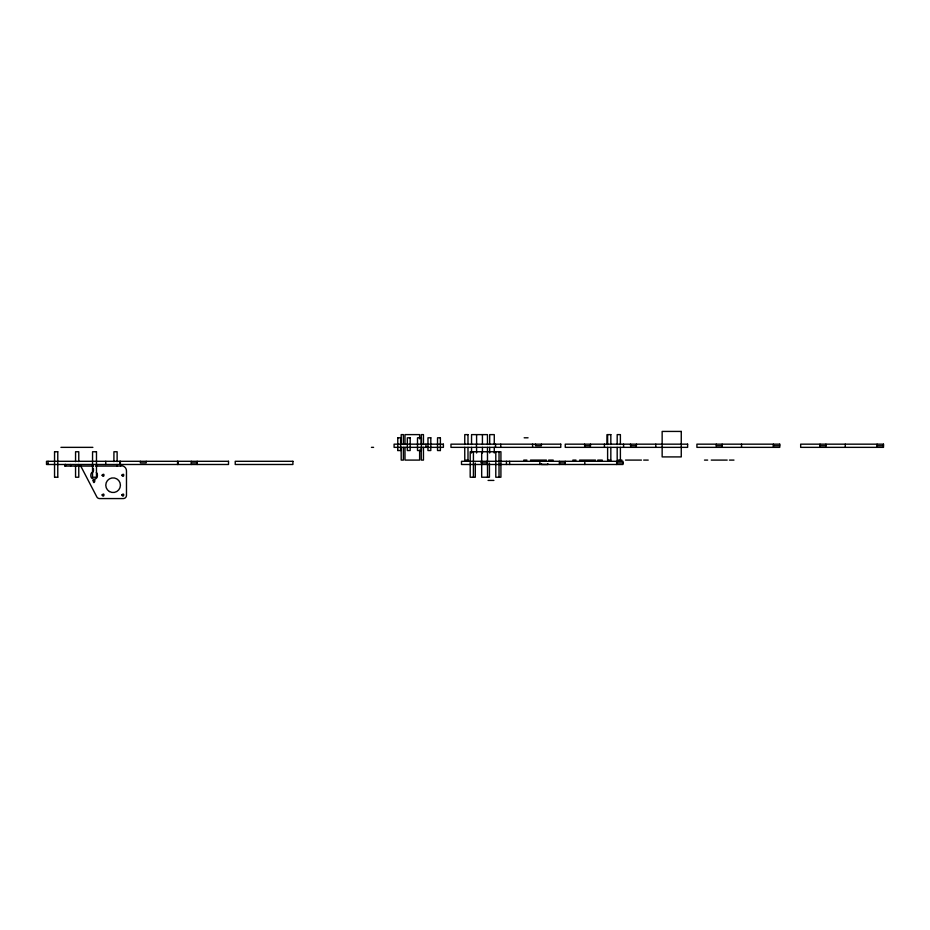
<?xml version="1.0" encoding="UTF-8"?>
<svg xmlns="http://www.w3.org/2000/svg" width="930" height="930" viewBox="0 0 930 930"><rect width="100%" height="100%" fill="white"/><g stroke="black" fill="none" stroke-linecap="round" stroke-linejoin="round"><path stroke-width="1.4" d="M93.465 468.441L93.453 470.917M467.953 434.612L464.779 434.612L464.744 444.517M610.812 434.612L607.034 434.612L606.988 444.517M397.796 437.798L400.621 437.798L400.644 450.539L397.796 450.539M440.355 437.798L437.542 437.798L437.519 450.539L440.355 450.539M524.16 437.798L528.066 437.798M584.633 445.761L590.469 445.761M630.563 445.761L636.399 445.761M716.298 445.761L722.145 445.761M773.376 445.761L779.747 445.761M820.051 445.761L825.898 445.761M877.13 445.761L883.5 445.761M60.938 447.353L92.884 447.353M371.442 447.353L373.581 447.353M54.568 451.748L57.753 451.748M467.953 460.094L464.779 460.094L464.744 447.353M523.741 460.094L526.915 460.094M530.507 460.094L546.433 460.094M548.665 460.094L553.211 460.094M572.822 460.094L575.996 460.094M579.588 460.094L595.514 460.094M597.746 460.094L602.291 460.094M607.639 460.094L610.812 460.094M621.926 460.094L617.194 460.094L617.171 447.353M625.518 460.094L641.444 460.094M643.676 460.094L648.222 460.094M704.498 460.094L707.672 460.094M711.252 460.094L727.19 460.094M729.422 460.094L733.968 460.094M191.324 462.896L197.172 462.896M559.418 462.896L565.254 462.896M616.648 462.896L623.019 462.896M616.648 464.489L623.019 464.489L623.019 461.303L461.501 461.303L461.501 464.489L616.648 464.489L616.648 461.303M120.749 465.767L121.388 465.767A5.092 5.092 0 0 1 126.48 470.859L126.48 495.388A3.185 3.185 0 0 1 123.295 498.573L99.626 498.573A3.185 3.185 0 0 1 96.801 496.864L80.771 466.081M65.03 466.081L93.628 466.081M95.627 466.081L120.749 466.081L120.749 464.489M54.568 477.23L57.753 477.23M488.076 480.415L493.9 480.415M877.13 444.168L877.13 447.353M845.277 444.168L845.277 447.353M825.898 444.168L825.898 446.295M820.051 444.168L820.051 446.295M773.376 444.168L773.376 447.353M741.524 444.168L741.524 447.353M722.145 444.168L722.145 446.295M716.298 444.168L716.298 446.295M655.778 444.168L655.778 447.353M636.399 444.168L636.399 446.295M630.563 444.168L630.563 446.295M623.565 444.168L623.565 447.353M620.391 444.517L620.391 434.612L617.194 434.612L617.171 444.517M620.391 447.353L620.391 460.094M610.836 434.612L610.836 444.517M610.836 447.353L610.836 460.094M607.615 434.612L607.615 444.517M607.615 447.353L607.615 460.094M604.442 444.168L604.442 447.353M590.469 444.168L590.469 446.295M584.796 461.303L584.796 464.489M584.633 444.168L584.633 446.295M565.254 461.303L565.254 464.489M559.418 461.303L559.418 464.489M547.84 463.593L547.84 464.489L541.469 464.489L541.469 463.593M541.388 444.168L541.388 445.761L535.552 445.761L535.552 444.168M539.865 461.303L539.865 464.489M532.599 444.168L532.599 447.353M509.617 461.303L509.617 464.489M506.432 461.303L506.432 464.489M500.735 444.168L500.735 447.353M499.026 451.748L499.026 477.23M495.795 451.748L495.795 477.23L500.91 477.23L500.933 451.748L470.208 451.748L470.185 477.23L475.3 477.23L475.323 463.07M495.562 444.168L495.562 447.353M494.272 444.517L494.272 434.612L489.703 434.612L489.68 444.517M494.272 447.353L494.272 453.015M489.68 447.353L489.68 453.015M489.436 463.07L489.436 477.23L481.682 477.23L481.682 451.748M487.471 444.517L487.471 434.612L471.545 434.612L471.545 444.517M487.471 447.353L487.529 477.23M486.89 461.303L486.89 462.896L481.043 462.896L481.043 461.303M482.426 434.612L482.426 444.517M482.426 447.353L482.426 453.015M476.59 434.612L476.59 444.517M476.59 447.353L476.59 453.015M476.451 444.168L476.451 447.353M473.417 451.748L473.417 477.23M471.545 447.353L471.545 453.015M467.988 434.612L467.988 444.517M467.988 447.353L467.988 460.094M440.39 437.798L440.39 450.539M425.952 444.168L425.952 447.353M423.452 444.517L423.452 434.612L421.267 434.612L421.22 444.517M423.452 447.353L423.452 460.094L421.267 460.094L421.22 447.353M419.628 438.855L419.628 434.612L404.992 434.612L404.98 444.517M419.628 450.178L419.628 460.094L404.992 460.094L404.98 447.353M403.376 444.517L403.376 434.612L401.202 434.612L401.156 444.517M403.376 447.353L403.376 460.094L401.202 460.094L401.156 447.353M397.773 437.798L397.773 450.539M197.172 461.303L197.172 464.489M191.324 461.303L191.324 464.489M178.025 461.303L178.025 464.489M177.549 461.303L177.549 464.489M146.208 461.303L146.208 462.896L140.36 462.896L140.36 461.303M120.365 461.303L120.365 464.489M119.877 461.303L119.877 464.489M117.122 461.664L117.122 451.748L113.925 451.748L113.902 461.664M116.948 464.489L116.948 466.081M105.753 461.303L105.753 464.489M78.771 461.664L78.771 451.748L75.562 451.748L75.551 461.664M78.771 465.907L78.771 477.23L75.562 477.23L75.551 465.907M78.562 464.489L78.562 466.081M70.633 464.489L70.633 466.081M64.995 464.489L64.995 466.081M57.776 451.748L57.776 477.23M54.545 451.748L54.545 477.23M48.081 461.303L48.081 464.489M93.384 471.743A3.278 3.278 0 0 0 90.838 474.939L90.838 475.893A3.278 3.278 0 0 0 94.116 479.171A3.278 3.278 0 0 0 97.394 475.893L97.394 474.939A3.278 3.278 0 0 0 96.348 472.533M65.484 464.489L65.484 466.081L65.542 464.489M93.163 480.543C93.895 486.506 96.511 477.102 93.163 480.543M102.114 475.242C104.044 479.124 105.148 471.754 102.126 475.16M102.114 494.993C103.986 498.899 105.148 491.575 102.126 494.911M121.865 475.242C123.806 479.124 124.876 471.766 121.877 475.16M121.865 494.993C123.737 498.899 124.876 491.575 121.877 494.911M681.26 431.427L662.148 431.427L662.148 456.909L681.26 456.909L681.26 431.427M410.176 437.798L407.352 437.798L407.328 450.539L410.176 450.539L410.2 437.798M421.43 437.798L417.512 437.798L417.5 450.539L421.43 450.539L421.441 437.798M430.799 437.798L427.986 437.798L427.963 450.539L430.799 450.539L430.823 437.798M443.389 444.168L394.099 444.168L394.099 447.353L443.389 447.353L443.389 444.168M560.767 444.168L450.969 444.168L450.969 447.353L560.767 447.353L560.767 444.168M687.63 444.168L565.254 444.168L565.254 447.353L687.63 447.353L687.63 444.168M779.747 444.168L696.919 444.168L696.919 447.353L779.747 447.353L779.747 444.168M883.5 444.168L800.672 444.168L800.672 447.353L883.5 447.353L883.5 444.168M96.464 451.748L92.558 451.748L92.535 477.23L96.464 477.23L96.488 451.748M228.513 461.303L46.5 461.303L46.5 464.489L228.513 464.489L228.513 461.303M292.904 461.303L235.232 461.303L235.232 464.489L292.904 464.489L292.904 461.303M109.438 491.54A7.324 7.324 0 0 0 120.423 485.193A7.324 7.324 0 0 0 109.438 478.857A7.324 7.324 0 0 0 109.438 491.54"/></g></svg>
